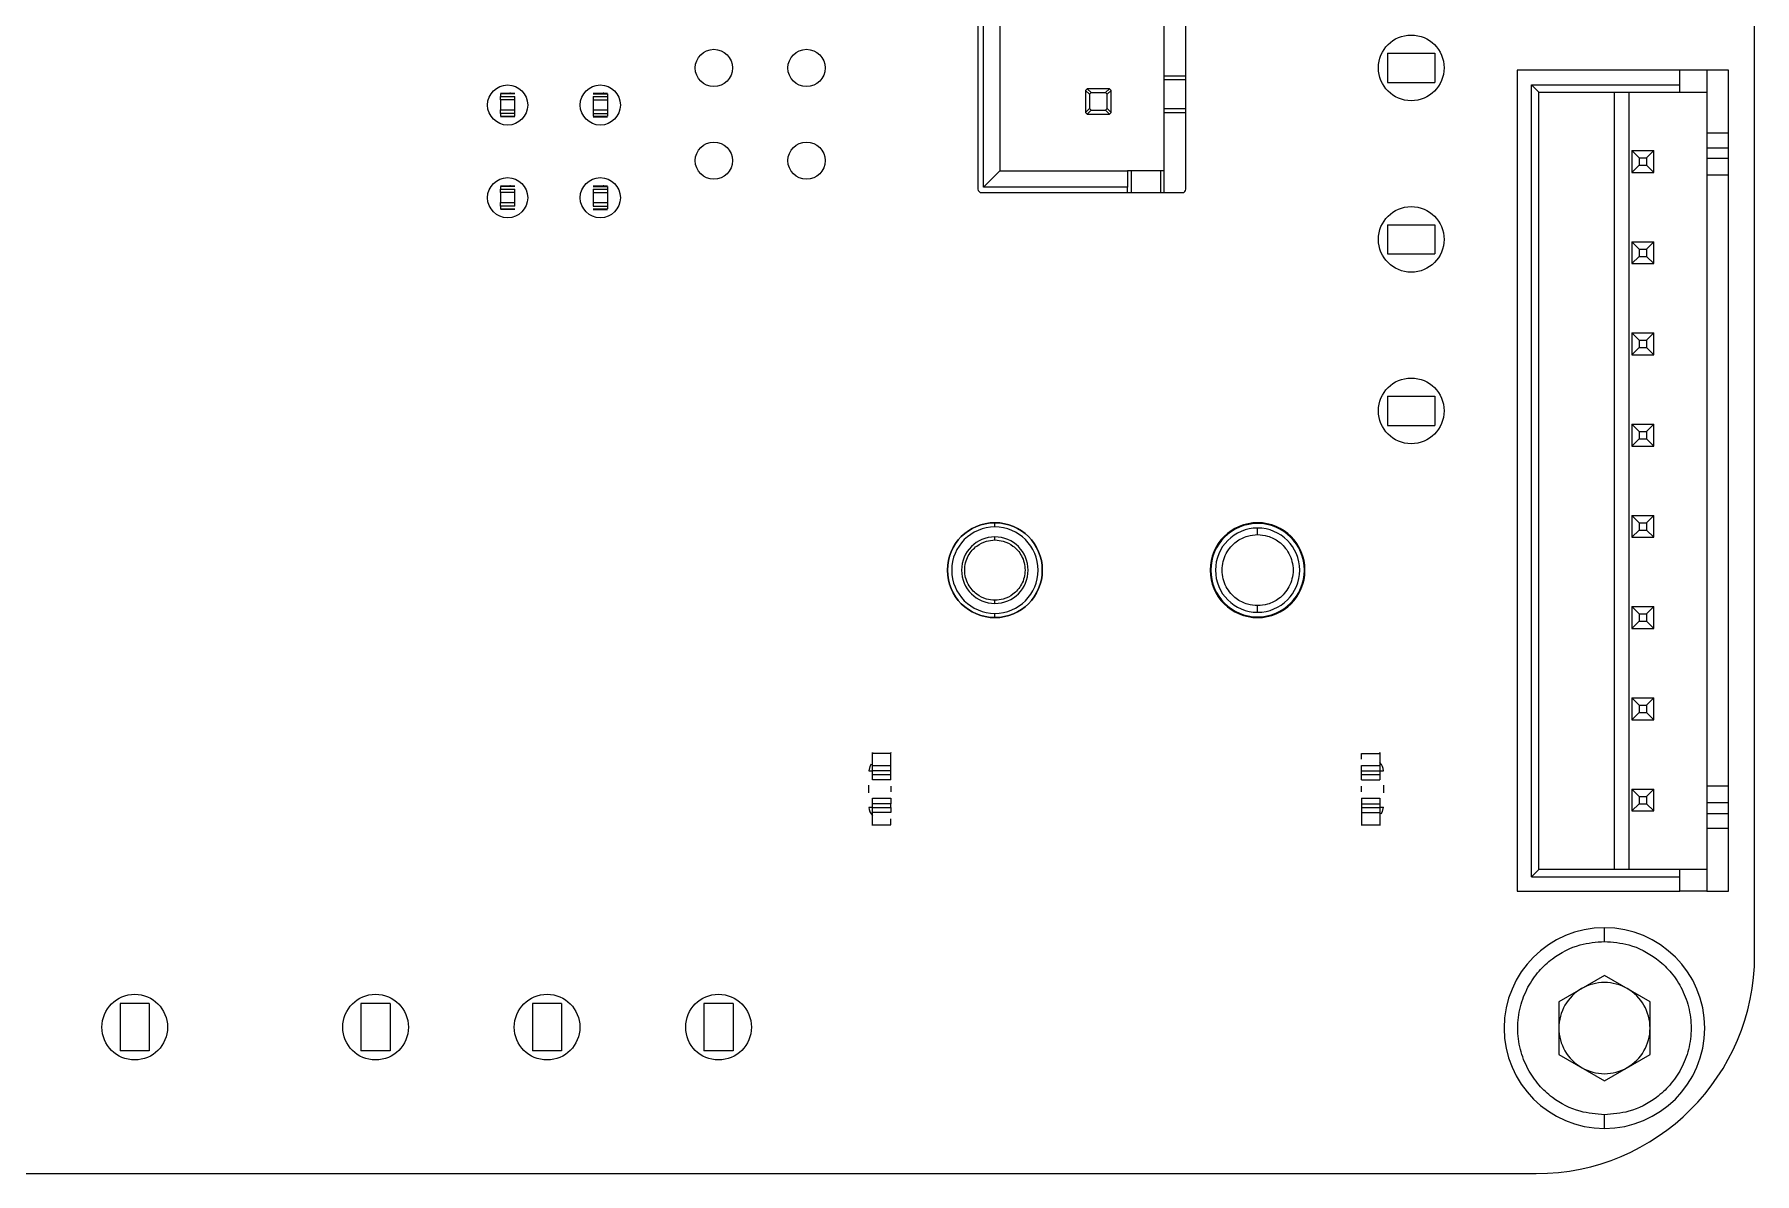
# Model space of a CAD drawing. Header units: millimetres. Extents: x -529 to 1738, y -425 to 849.
# Drawn here: x 212.48 to 236.06, y 743.36 to 758.97 of the extents above; entities that cross this region are included whole.
import ezdxf

# ---------------------------------------------------------------- set-up
doc = ezdxf.new("R2010")
doc.units = ezdxf.units.MM

msp = doc.modelspace()

# ---------------------------------------------------------------- linework, layer by layer
at = {"color": 7, "linetype": 'Continuous', "lineweight": 15}
for p, q in [((236.058, 746.357), (236.058, 790.357)), ((225.415, 763.005), (225.415, 756.855)), ((225.49, 756.88), (225.49, 762.98)), ((225.715, 762.755), (225.715, 757.105)), ((227.965, 758.405), (227.965, 761.455)), ((228.265, 758.405), (228.265, 761.455)), ((231.028, 758.715), (231.678, 758.715)), ((231.028, 758.715), (231.028, 758.315)), ((231.678, 758.715), (231.678, 758.315)), ((227.965, 758.405), (228.265, 758.405)), ((227.965, 758.355), (227.965, 758.405)), ((228.265, 758.355), (228.265, 758.405)), ((232.803, 758.482), (232.803, 747.232)), ((235.035, 758.482), (232.803, 758.482)), ((235.035, 758.282), (235.035, 758.482)), ((235.403, 758.482), (235.035, 758.482)), ((235.703, 758.482), (235.403, 758.482)), ((235.403, 758.482), (235.403, 757.621)), ((235.703, 757.621), (235.703, 758.482)), ((218.87, 758.169), (219.07, 758.169)), ((219.07, 758.161), (218.87, 758.161)), ((218.87, 758.161), (218.87, 758.124)), ((219.01, 758.169), (219.001, 758.169)), ((220.14, 758.169), (220.34, 758.169)), ((220.14, 758.161), (220.34, 758.161)), ((220.287, 758.169), (220.279, 758.169)), ((220.34, 758.161), (220.34, 758.124)), ((226.914, 758.23), (226.89, 758.206)), ((226.944, 758.153), (226.89, 758.206)), ((226.89, 758.206), (226.89, 758.205)), ((226.89, 758.205), (226.89, 757.905)), ((226.914, 758.23), (226.968, 758.177)), ((226.915, 758.23), (226.914, 758.23)), ((227.215, 758.23), (226.915, 758.23)), ((226.968, 758.177), (226.944, 758.153)), ((226.944, 758.153), (226.944, 757.958)), ((226.968, 758.177), (227.162, 758.177)), ((227.162, 758.177), (227.216, 758.23)), ((227.186, 758.153), (227.162, 758.177)), ((227.24, 758.206), (227.186, 758.153)), ((227.186, 757.958), (227.186, 758.153)), ((227.216, 758.23), (227.215, 758.23)), ((227.24, 758.206), (227.216, 758.23)), ((227.24, 758.205), (227.24, 758.206)), ((227.24, 757.905), (227.24, 758.205)), ((227.965, 758.355), (228.265, 758.355)), ((227.965, 757.955), (227.965, 758.355)), ((228.265, 757.955), (228.265, 758.355)), ((231.028, 758.315), (231.678, 758.315)), ((233.003, 747.432), (233.003, 758.282)), ((233.003, 758.282), (233.103, 758.182)), ((233.003, 758.282), (235.035, 758.282)), ((233.103, 747.532), (233.103, 758.182)), ((233.103, 758.182), (235.035, 758.182)), ((234.139, 747.532), (234.139, 758.182)), ((234.337, 758.182), (234.337, 747.532)), ((235.035, 758.182), (235.035, 758.282)), ((235.035, 758.182), (235.403, 758.182)), ((218.87, 758.124), (219.07, 758.124)), ((219.07, 758.075), (218.87, 758.075)), ((218.87, 758.075), (218.87, 757.938)), ((218.87, 757.938), (219.07, 757.938)), ((219.07, 757.938), (219.07, 758.075)), ((220.14, 758.124), (220.34, 758.124)), ((220.14, 758.075), (220.34, 758.075)), ((220.14, 758.075), (220.14, 757.938)), ((220.14, 757.938), (220.34, 757.938)), ((220.34, 758.075), (220.34, 757.938)), ((226.89, 757.904), (226.944, 757.958)), ((226.89, 757.905), (226.89, 757.904)), ((226.914, 757.88), (226.89, 757.904)), ((226.968, 757.934), (226.914, 757.88)), ((226.944, 757.958), (226.968, 757.934)), ((226.968, 757.934), (227.162, 757.934)), ((227.162, 757.934), (227.186, 757.958)), ((227.216, 757.88), (227.162, 757.934)), ((227.186, 757.958), (227.24, 757.904)), ((227.24, 757.904), (227.216, 757.88)), ((227.24, 757.904), (227.24, 757.905)), ((228.265, 757.955), (227.965, 757.955)), ((227.965, 757.905), (227.965, 757.955)), ((227.965, 756.805), (227.965, 757.905)), ((227.965, 757.905), (228.265, 757.905)), ((228.265, 757.905), (228.265, 757.955)), ((228.265, 756.855), (228.265, 757.905)), ((219.07, 757.888), (218.87, 757.888)), ((218.87, 757.888), (218.87, 757.852)), ((218.87, 757.852), (219.07, 757.852)), ((219.07, 757.844), (218.87, 757.844)), ((219.07, 757.852), (219.07, 757.888)), ((220.14, 757.888), (220.34, 757.888)), ((220.14, 757.888), (220.14, 757.852)), ((220.14, 757.852), (220.34, 757.852)), ((220.14, 757.844), (220.34, 757.844)), ((220.34, 757.888), (220.34, 757.852)), ((226.914, 757.88), (226.915, 757.88)), ((226.915, 757.88), (227.215, 757.88)), ((227.215, 757.88), (227.216, 757.88)), ((235.703, 757.621), (235.403, 757.621)), ((235.403, 757.621), (235.403, 757.421)), ((235.703, 757.421), (235.703, 757.621)), ((234.378, 757.382), (234.478, 757.282)), ((234.378, 757.382), (234.378, 757.082)), ((234.378, 757.382), (234.678, 757.382)), ((234.478, 757.282), (234.478, 757.182)), ((234.478, 757.282), (234.578, 757.282)), ((234.578, 757.282), (234.678, 757.382)), ((234.578, 757.282), (234.578, 757.182)), ((234.678, 757.082), (234.678, 757.382)), ((235.403, 757.421), (235.703, 757.421)), ((235.403, 757.421), (235.403, 757.271)), ((235.703, 757.271), (235.403, 757.271)), ((235.403, 757.271), (235.403, 757.044)), ((235.703, 757.271), (235.703, 757.421)), ((235.703, 757.044), (235.703, 757.271)), ((225.715, 757.105), (225.49, 756.88)), ((225.715, 757.105), (227.465, 757.105)), ((227.465, 757.105), (227.465, 756.88)), ((227.515, 757.105), (227.465, 757.105)), ((227.515, 757.105), (227.515, 756.805)), ((227.915, 757.105), (227.515, 757.105)), ((227.915, 757.105), (227.915, 756.805)), ((227.965, 757.105), (227.915, 757.105)), ((234.478, 757.182), (234.378, 757.082)), ((234.378, 757.082), (234.678, 757.082)), ((234.478, 757.182), (234.578, 757.182)), ((234.578, 757.182), (234.678, 757.082)), ((235.703, 757.044), (235.403, 757.044)), ((235.403, 757.044), (235.403, 748.67)), ((235.703, 748.67), (235.703, 757.044)), ((218.87, 756.899), (219.07, 756.899)), ((219.07, 756.891), (218.87, 756.891)), ((218.87, 756.891), (218.87, 756.854)), ((218.87, 756.854), (219.07, 756.854)), ((218.87, 756.805), (218.87, 756.668)), ((219.07, 756.805), (218.87, 756.805)), ((219.01, 756.899), (219.001, 756.899)), ((219.07, 756.668), (219.07, 756.805)), ((220.14, 756.899), (220.34, 756.899)), ((220.14, 756.891), (220.34, 756.891)), ((220.14, 756.854), (220.34, 756.854)), ((220.14, 756.805), (220.34, 756.805)), ((220.14, 756.805), (220.14, 756.668)), ((220.287, 756.899), (220.279, 756.899)), ((220.34, 756.891), (220.34, 756.854)), ((220.34, 756.805), (220.34, 756.668)), ((225.465, 756.805), (227.465, 756.805)), ((227.465, 756.88), (225.49, 756.88)), ((227.465, 756.805), (227.465, 756.88)), ((227.465, 756.805), (227.515, 756.805)), ((227.515, 756.805), (227.915, 756.805)), ((227.915, 756.805), (227.965, 756.805)), ((227.965, 756.805), (228.215, 756.805)), ((218.87, 756.668), (219.07, 756.668)), ((219.07, 756.618), (218.87, 756.618)), ((218.87, 756.618), (218.87, 756.582)), ((218.87, 756.582), (219.07, 756.582)), ((219.07, 756.574), (218.87, 756.574)), ((220.14, 756.668), (220.34, 756.668)), ((220.14, 756.618), (220.34, 756.618)), ((220.14, 756.582), (220.34, 756.582)), ((220.14, 756.574), (220.34, 756.574)), ((220.34, 756.618), (220.34, 756.582)), ((231.028, 756.365), (231.678, 756.365)), ((231.028, 756.365), (231.028, 755.965)), ((231.678, 756.365), (231.678, 755.965)), ((234.378, 756.132), (234.478, 756.032)), ((234.378, 756.132), (234.378, 755.832)), ((234.378, 756.132), (234.678, 756.132)), ((234.478, 756.032), (234.578, 756.032)), ((234.478, 756.032), (234.478, 755.932)), ((234.578, 756.032), (234.678, 756.132)), ((234.578, 756.032), (234.578, 755.932)), ((234.678, 755.832), (234.678, 756.132)), ((231.028, 755.965), (231.678, 755.965)), ((234.478, 755.932), (234.378, 755.832)), ((234.378, 755.832), (234.678, 755.832)), ((234.478, 755.932), (234.578, 755.932)), ((234.578, 755.932), (234.678, 755.832)), ((234.378, 754.882), (234.478, 754.782)), ((234.378, 754.882), (234.378, 754.582)), ((234.378, 754.882), (234.678, 754.882)), ((234.578, 754.782), (234.678, 754.882)), ((234.678, 754.582), (234.678, 754.882)), ((234.478, 754.682), (234.378, 754.582)), ((234.478, 754.782), (234.578, 754.782)), ((234.478, 754.782), (234.478, 754.682)), ((234.478, 754.682), (234.578, 754.682)), ((234.578, 754.782), (234.578, 754.682)), ((234.578, 754.682), (234.678, 754.582)), ((234.378, 754.582), (234.678, 754.582)), ((231.028, 754.015), (231.678, 754.015)), ((231.028, 754.015), (231.028, 753.615)), ((231.678, 754.015), (231.678, 753.615)), ((231.028, 753.615), (231.678, 753.615)), ((234.378, 753.632), (234.678, 753.632)), ((234.378, 753.632), (234.478, 753.532)), ((234.378, 753.632), (234.378, 753.332)), ((234.478, 753.432), (234.378, 753.332)), ((234.478, 753.532), (234.578, 753.532)), ((234.478, 753.532), (234.478, 753.432)), ((234.478, 753.432), (234.578, 753.432)), ((234.578, 753.532), (234.678, 753.632)), ((234.578, 753.532), (234.578, 753.432)), ((234.578, 753.432), (234.678, 753.332)), ((234.678, 753.332), (234.678, 753.632)), ((234.378, 753.332), (234.678, 753.332)), ((229.031, 752.246), (229.247, 752.283)), ((234.378, 752.382), (234.678, 752.382)), ((234.378, 752.382), (234.478, 752.282)), ((234.378, 752.382), (234.378, 752.082)), ((234.478, 752.282), (234.578, 752.282)), ((234.478, 752.282), (234.478, 752.182)), ((234.578, 752.282), (234.678, 752.382)), ((234.578, 752.282), (234.578, 752.182)), ((234.678, 752.082), (234.678, 752.382)), ((234.478, 752.182), (234.378, 752.082)), ((234.378, 752.082), (234.678, 752.082)), ((234.478, 752.182), (234.578, 752.182)), ((234.578, 752.182), (234.678, 752.082)), ((234.378, 751.132), (234.478, 751.032)), ((234.378, 751.132), (234.378, 750.832)), ((234.378, 751.132), (234.678, 751.132)), ((234.578, 751.032), (234.678, 751.132)), ((234.678, 750.832), (234.678, 751.132)), ((234.478, 750.932), (234.378, 750.832)), ((234.378, 750.832), (234.678, 750.832)), ((234.478, 751.032), (234.478, 750.932)), ((234.478, 751.032), (234.578, 751.032)), ((234.478, 750.932), (234.578, 750.932)), ((234.578, 751.032), (234.578, 750.932)), ((234.578, 750.932), (234.678, 750.832)), ((234.378, 749.882), (234.478, 749.782)), ((234.378, 749.882), (234.378, 749.582)), ((234.378, 749.882), (234.678, 749.882)), ((234.478, 749.682), (234.378, 749.582)), ((234.478, 749.782), (234.478, 749.682)), ((234.478, 749.782), (234.578, 749.782)), ((234.478, 749.682), (234.578, 749.682)), ((234.578, 749.782), (234.678, 749.882)), ((234.578, 749.782), (234.578, 749.682)), ((234.578, 749.682), (234.678, 749.582)), ((234.678, 749.582), (234.678, 749.882)), ((234.378, 749.582), (234.678, 749.582)), ((224.222, 749.122), (223.972, 749.122)), ((223.972, 748.955), (223.972, 749.122)), ((223.972, 748.955), (224.222, 748.955)), ((224.222, 748.955), (224.222, 749.122)), ((230.672, 749.122), (230.922, 749.122)), ((230.672, 749.042), (230.672, 749.122)), ((230.672, 748.955), (230.922, 748.955)), ((230.922, 749.122), (230.922, 748.955)), ((223.922, 748.882), (223.972, 748.882)), ((224.222, 748.882), (223.972, 748.882)), ((223.972, 748.832), (223.972, 748.882)), ((223.972, 748.832), (224.222, 748.832)), ((224.222, 748.757), (223.972, 748.757)), ((224.222, 748.832), (224.222, 748.882)), ((230.672, 748.832), (230.672, 748.882)), ((230.672, 748.882), (230.922, 748.882)), ((230.672, 748.832), (230.922, 748.832)), ((230.672, 748.757), (230.922, 748.757)), ((230.922, 748.882), (230.922, 748.832)), ((230.922, 748.882), (230.972, 748.882)), ((223.922, 748.579), (223.922, 748.686)), ((223.972, 748.507), (224.222, 748.507)), ((224.222, 748.67), (224.222, 748.595)), ((230.672, 748.595), (230.672, 748.67)), ((230.672, 748.507), (230.922, 748.507)), ((230.972, 748.686), (230.972, 748.579)), ((234.378, 748.632), (234.478, 748.532)), ((234.378, 748.632), (234.378, 748.332)), ((234.378, 748.632), (234.678, 748.632)), ((234.478, 748.532), (234.478, 748.432)), ((234.478, 748.532), (234.578, 748.532)), ((234.578, 748.532), (234.678, 748.632)), ((234.578, 748.532), (234.578, 748.432)), ((234.678, 748.332), (234.678, 748.632)), ((235.703, 748.67), (235.403, 748.67)), ((235.403, 748.67), (235.403, 748.443)), ((235.703, 748.443), (235.703, 748.67)), ((223.972, 748.382), (223.922, 748.382)), ((224.222, 748.432), (223.972, 748.432)), ((223.972, 748.382), (223.972, 748.432)), ((223.972, 748.382), (224.222, 748.382)), ((224.222, 748.31), (223.972, 748.31)), ((223.972, 748.143), (223.972, 748.31)), ((224.222, 748.382), (224.222, 748.432)), ((230.672, 748.432), (230.672, 748.382)), ((230.672, 748.432), (230.922, 748.432)), ((230.672, 748.382), (230.922, 748.382)), ((230.672, 748.31), (230.922, 748.31)), ((230.672, 748.31), (230.672, 748.143)), ((230.922, 748.432), (230.922, 748.382)), ((230.972, 748.382), (230.922, 748.382)), ((230.922, 748.31), (230.922, 748.143)), ((234.478, 748.432), (234.378, 748.332)), ((234.378, 748.332), (234.678, 748.332)), ((234.478, 748.432), (234.578, 748.432)), ((234.578, 748.432), (234.678, 748.332)), ((235.703, 748.443), (235.403, 748.443)), ((235.403, 748.443), (235.403, 748.293)), ((235.703, 748.293), (235.403, 748.293)), ((235.403, 748.293), (235.403, 748.093)), ((235.703, 748.293), (235.703, 748.443)), ((235.703, 748.093), (235.703, 748.293)), ((223.972, 748.143), (224.222, 748.143)), ((224.222, 748.143), (224.222, 748.223)), ((230.672, 748.143), (230.922, 748.143)), ((235.703, 748.093), (235.403, 748.093)), ((235.403, 748.093), (235.403, 747.232)), ((235.703, 747.232), (235.703, 748.093)), ((233.003, 747.432), (233.103, 747.532)), ((235.035, 747.532), (233.103, 747.532)), ((235.035, 747.432), (235.035, 747.532)), ((235.403, 747.532), (235.035, 747.532)), ((233.003, 747.432), (235.035, 747.432)), ((235.035, 747.232), (235.035, 747.432)), ((232.803, 747.232), (235.035, 747.232)), ((235.403, 747.232), (235.035, 747.232)), ((235.403, 747.232), (235.703, 747.232)), ((234.001, 746.079), (233.376, 745.718)), ((234.626, 745.718), (234.001, 746.079)), ((214.059, 745.695), (213.659, 745.695)), ((213.659, 745.695), (213.659, 745.045)), ((214.059, 745.695), (214.059, 745.045)), ((216.96, 745.695), (216.96, 745.045)), ((217.36, 745.695), (216.96, 745.695)), ((217.36, 745.695), (217.36, 745.045)), ((219.71, 745.695), (219.31, 745.695)), ((219.31, 745.695), (219.31, 745.045)), ((219.71, 745.695), (219.71, 745.045)), ((222.06, 745.695), (221.66, 745.695)), ((221.66, 745.695), (221.66, 745.045)), ((222.06, 745.695), (222.06, 745.045)), ((233.376, 745.718), (233.376, 744.996)), ((234.626, 744.996), (234.626, 745.718)), ((214.059, 745.045), (213.659, 745.045)), ((217.36, 745.045), (216.96, 745.045)), ((219.71, 745.045), (219.31, 745.045)), ((222.06, 745.045), (221.66, 745.045)), ((233.376, 744.996), (234.001, 744.635)), ((234.001, 744.635), (234.626, 744.996)), ((193.065, 743.363), (233.065, 743.363))]:
    msp.add_line(p, q, dxfattribs=at)
at = {"color": 7, "linetype": 'Continuous', "lineweight": 15, "flags": 128}
for points in [[(229.357, 750.992), (229.247, 750.983), (229.224, 750.983)], [(223.953, 748.973), (223.934, 748.94), (223.922, 748.882)], [(230.941, 748.291), (230.961, 748.325), (230.972, 748.383)]]:
    msp.add_lwpolyline(points, dxfattribs=at)
at = {"color": 7, "linetype": 'Continuous', "lineweight": 15}
for centre, radius in [((231.353, 758.515), 0.45), ((221.796, 758.514), 0.255), ((223.066, 758.514), 0.255), ((218.97, 758.006), 0.275), ((220.24, 758.006), 0.275), ((221.796, 757.244), 0.255), ((223.066, 757.244), 0.255), ((218.97, 756.736), 0.275), ((220.24, 756.736), 0.275), ((231.353, 756.165), 0.45), ((231.353, 753.815), 0.45), ((225.647, 751.632), 0.65), ((213.859, 745.37), 0.45), ((217.16, 745.37), 0.45), ((219.51, 745.37), 0.45), ((221.86, 745.37), 0.45)]:
    msp.add_circle(centre, radius, dxfattribs=at)
for centre, radius, start, end in [((225.465, 756.855), 0.05, 180, 270), ((228.215, 756.855), 0.05, 270, 360), ((225.647, 751.632), 0.65, 90, 270), ((225.647, 751.632), 0.65, 270, 90), ((229.247, 751.632), 0.65, 90, 270), ((229.247, 751.632), 0.641, 90, 270), ((229.247, 751.632), 0.65, 270, 90), ((229.247, 751.632), 0.641, 270, 90), ((225.647, 751.632), 0.592, 90, 270), ((225.647, 751.632), 0.456, 90, 270), ((225.647, 751.632), 0.592, 270, 90), ((225.647, 751.632), 0.456, 270, 90), ((229.247, 751.632), 0.577, 90, 270), ((229.247, 751.632), 0.577, 270, 90), ((230.822, 748.883), 0.15, 0, 47.8958), ((224.072, 748.382), 0.15, 180, 227.9422), ((234.001, 745.357), 1.375, 90, 270), ((234.001, 745.357), 1.375, 270, 90), ((233.065, 746.357), 2.994, 270, 0), ((234.001, 745.357), 0.625, 120, 180), ((234.001, 745.357), 0.625, 60, 120), ((234.001, 745.357), 0.625, 360, 60), ((234.001, 745.357), 0.625, 180, 240), ((234.001, 745.357), 0.625, 300, 360), ((234.001, 745.357), 0.625, 240, 300)]:
    msp.add_arc(centre, radius, start, end, dxfattribs=at)
for points in [[(218.87, 758.075), (218.87, 758.081), (218.87, 758.093), (218.87, 758.109), (218.87, 758.12), (218.87, 758.123), (218.87, 758.124)], [(218.87, 757.888), (218.87, 757.89), (218.87, 757.893), (218.87, 757.904), (218.87, 757.92), (218.87, 757.932), (218.87, 757.938)], [(219.07, 758.075), (219.07, 758.081), (219.07, 758.093), (219.07, 758.109), (219.07, 758.12), (219.07, 758.123), (219.07, 758.124)], [(219.07, 757.888), (219.07, 757.89), (219.07, 757.893), (219.07, 757.904), (219.07, 757.92), (219.07, 757.932), (219.07, 757.938)], [(220.14, 758.124), (220.14, 758.123), (220.14, 758.12), (220.14, 758.109), (220.14, 758.093), (220.14, 758.081), (220.14, 758.075)], [(220.14, 757.938), (220.14, 757.932), (220.14, 757.92), (220.14, 757.904), (220.14, 757.893), (220.14, 757.89), (220.14, 757.888)], [(220.34, 758.124), (220.34, 758.123), (220.34, 758.12), (220.34, 758.109), (220.34, 758.093), (220.34, 758.081), (220.34, 758.075)], [(220.34, 757.938), (220.34, 757.932), (220.34, 757.92), (220.34, 757.904), (220.34, 757.893), (220.34, 757.89), (220.34, 757.888)], [(218.87, 756.805), (218.87, 756.811), (218.87, 756.823), (218.87, 756.839), (218.87, 756.85), (218.87, 756.853), (218.87, 756.854)], [(219.07, 756.805), (219.07, 756.811), (219.07, 756.823), (219.07, 756.839), (219.07, 756.85), (219.07, 756.853), (219.07, 756.854)], [(220.14, 756.854), (220.14, 756.853), (220.14, 756.85), (220.14, 756.839), (220.14, 756.823), (220.14, 756.811), (220.14, 756.805)], [(220.34, 756.854), (220.34, 756.853), (220.34, 756.85), (220.34, 756.839), (220.34, 756.823), (220.34, 756.811), (220.34, 756.805)], [(218.87, 756.618), (218.87, 756.62), (218.87, 756.623), (218.87, 756.634), (218.87, 756.65), (218.87, 756.662), (218.87, 756.668)], [(219.07, 756.618), (219.07, 756.62), (219.07, 756.623), (219.07, 756.634), (219.07, 756.65), (219.07, 756.662), (219.07, 756.668)], [(220.14, 756.668), (220.14, 756.662), (220.14, 756.65), (220.14, 756.634), (220.14, 756.623), (220.14, 756.62), (220.14, 756.618)], [(220.34, 756.668), (220.34, 756.662), (220.34, 756.65), (220.34, 756.634), (220.34, 756.623), (220.34, 756.62), (220.34, 756.618)], [(223.972, 749.122), (223.972, 749.126), (223.972, 749.135), (223.972, 749.131), (223.972, 749.13)], [(223.972, 748.882), (223.972, 748.891), (223.972, 748.907), (223.972, 748.929), (223.972, 748.946), (223.972, 748.952), (223.972, 748.955)], [(224.222, 749.122), (224.222, 749.126), (224.222, 749.135), (224.222, 749.131), (224.222, 749.13)], [(224.222, 748.882), (224.222, 748.891), (224.222, 748.907), (224.222, 748.929), (224.222, 748.946), (224.222, 748.952), (224.222, 748.955)], [(230.672, 748.882), (230.672, 748.891), (230.672, 748.907), (230.672, 748.929), (230.672, 748.946), (230.672, 748.952), (230.672, 748.955)], [(230.922, 749.13), (230.922, 749.131), (230.922, 749.135), (230.922, 749.126), (230.922, 749.122)], [(230.922, 748.955), (230.922, 748.952), (230.922, 748.946), (230.922, 748.929), (230.922, 748.907), (230.922, 748.891), (230.922, 748.882)], [(223.972, 748.757), (223.972, 748.759), (223.972, 748.761), (223.972, 748.778), (223.972, 748.803), (223.972, 748.823), (223.972, 748.832)], [(224.222, 748.757), (224.222, 748.759), (224.222, 748.761), (224.222, 748.778), (224.222, 748.803), (224.222, 748.823), (224.222, 748.832)], [(230.672, 748.757), (230.672, 748.759), (230.672, 748.761), (230.672, 748.778), (230.672, 748.803), (230.672, 748.823), (230.672, 748.832)], [(230.922, 748.832), (230.922, 748.823), (230.922, 748.803), (230.922, 748.778), (230.922, 748.761), (230.922, 748.759), (230.922, 748.757)], [(223.972, 748.432), (223.972, 748.442), (223.972, 748.462), (223.972, 748.487), (223.972, 748.504), (223.972, 748.506), (223.972, 748.507)], [(224.222, 748.507), (224.222, 748.506), (224.222, 748.504), (224.222, 748.487), (224.222, 748.462), (224.222, 748.442), (224.222, 748.432)], [(230.672, 748.507), (230.672, 748.506), (230.672, 748.504), (230.672, 748.487), (230.672, 748.462), (230.672, 748.442), (230.672, 748.432)], [(230.922, 748.507), (230.922, 748.506), (230.922, 748.504), (230.922, 748.487), (230.922, 748.462), (230.922, 748.442), (230.922, 748.432)], [(223.972, 748.31), (223.972, 748.313), (223.972, 748.319), (223.972, 748.336), (223.972, 748.358), (223.972, 748.374), (223.972, 748.382)], [(224.222, 748.382), (224.222, 748.374), (224.222, 748.358), (224.222, 748.336), (224.222, 748.319), (224.222, 748.313), (224.222, 748.31)], [(230.672, 748.382), (230.672, 748.374), (230.672, 748.358), (230.672, 748.336), (230.672, 748.319), (230.672, 748.313), (230.672, 748.31)], [(230.922, 748.382), (230.922, 748.374), (230.922, 748.358), (230.922, 748.336), (230.922, 748.319), (230.922, 748.313), (230.922, 748.31)], [(223.972, 748.135), (223.972, 748.134), (223.972, 748.13), (223.972, 748.139), (223.972, 748.143)], [(230.672, 748.143), (230.672, 748.139), (230.672, 748.13), (230.672, 748.134), (230.672, 748.135)], [(230.922, 748.143), (230.922, 748.139), (230.922, 748.13), (230.922, 748.134), (230.922, 748.135)]]:
    msp.add_open_spline(points, degree=3, dxfattribs=at)
for points, knots in [([(225.647, 752.225), (225.647, 752.234), (225.647, 752.252), (225.647, 752.27), (225.647, 752.281), (225.647, 752.282), (225.647, 752.282)], [0, 0, 0, 0, 0.274981, 0.561229, 0.785019, 1, 1, 1, 1]), ([(229.247, 752.273), (229.247, 752.276), (229.247, 752.281), (229.247, 752.282), (229.247, 752.282)], [0, 0, 0, 0, 0.56, 1, 1, 1, 1]), ([(225.647, 751.219), (225.608, 751.222), (225.52, 751.23), (225.412, 751.286), (225.332, 751.36), (225.278, 751.438), (225.242, 751.531), (225.23, 751.632), (225.242, 751.734), (225.278, 751.827), (225.332, 751.905), (225.412, 751.979), (225.52, 752.035), (225.608, 752.043), (225.647, 752.046)], [0, 0, 0, 0, 0.090318, 0.204563, 0.27142, 0.343936, 0.420786, 0.5, 0.579214, 0.656064, 0.72858, 0.795437, 0.909682, 1, 1, 1, 1]), ([(225.647, 752.046), (225.647, 752.054), (225.647, 752.069), (225.647, 752.082), (225.647, 752.088)], [0, 0, 0, 0, 0.56, 1, 1, 1, 1]), ([(225.647, 752.046), (225.686, 752.043), (225.775, 752.035), (225.882, 751.979), (225.963, 751.905), (226.016, 751.827), (226.052, 751.734), (226.065, 751.632), (226.052, 751.531), (226.016, 751.438), (225.963, 751.36), (225.882, 751.286), (225.775, 751.23), (225.686, 751.222), (225.647, 751.219)], [0, 0, 0, 0, 0.090318, 0.204563, 0.27142, 0.343936, 0.420786, 0.5, 0.579214, 0.656064, 0.72858, 0.795437, 0.909682, 1, 1, 1, 1]), ([(229.247, 751.146), (229.201, 751.15), (229.097, 751.159), (228.971, 751.224), (228.876, 751.312), (228.813, 751.403), (228.771, 751.513), (228.756, 751.632), (228.771, 751.752), (228.813, 751.861), (228.876, 751.953), (228.971, 752.04), (229.097, 752.106), (229.201, 752.115), (229.247, 752.119)], [0, 0, 0, 0, 0.090318, 0.204563, 0.27142, 0.343936, 0.420786, 0.5, 0.579214, 0.656064, 0.72858, 0.795437, 0.909682, 1, 1, 1, 1]), ([(229.247, 752.119), (229.247, 752.129), (229.247, 752.15), (229.247, 752.177), (229.247, 752.197), (229.247, 752.205), (229.247, 752.209)], [0, 0, 0, 0, 0.274981, 0.561229, 0.785019, 1, 1, 1, 1]), ([(229.247, 752.119), (229.293, 752.115), (229.397, 752.106), (229.524, 752.04), (229.618, 751.953), (229.681, 751.861), (229.724, 751.752), (229.739, 751.632), (229.724, 751.513), (229.681, 751.403), (229.618, 751.312), (229.524, 751.224), (229.397, 751.159), (229.293, 751.15), (229.247, 751.146)], [0, 0, 0, 0, 0.090318, 0.204563, 0.27142, 0.343936, 0.420786, 0.5, 0.579214, 0.656064, 0.72858, 0.795437, 0.909682, 1, 1, 1, 1]), ([(225.647, 751.177), (225.647, 751.184), (225.647, 751.198), (225.647, 751.213), (225.647, 751.219)], [0, 0, 0, 0, 0.56, 1, 1, 1, 1]), ([(229.247, 751.056), (229.247, 751.061), (229.247, 751.072), (229.247, 751.096), (229.247, 751.121), (229.247, 751.138), (229.247, 751.146)], [0, 0, 0, 0, 0.2749808, 0.5612292, 0.7850191, 1, 1, 1, 1]), ([(225.647, 750.982), (225.647, 750.983), (225.647, 750.985), (225.647, 751), (225.647, 751.019), (225.647, 751.033), (225.647, 751.04)], [0, 0, 0, 0, 0.274981, 0.561229, 0.785019, 1, 1, 1, 1]), ([(229.247, 750.982), (229.247, 750.983), (229.247, 750.984), (229.247, 750.989), (229.247, 750.992)], [0, 0, 0, 0, 0.56, 1, 1, 1, 1]), ([(234.001, 746.544), (234.001, 746.571), (234.001, 746.626), (234.001, 746.689), (234.001, 746.726), (234.001, 746.73), (234.001, 746.732)], [0, 0, 0, 0, 0.270261, 0.562429, 0.789736, 1, 1, 1, 1]), ([(234.001, 744.169), (233.888, 744.179), (233.634, 744.2), (233.326, 744.361), (233.094, 744.575), (232.941, 744.798), (232.837, 745.065), (232.801, 745.357), (232.837, 745.649), (232.941, 745.916), (233.094, 746.139), (233.326, 746.353), (233.634, 746.514), (233.888, 746.535), (234.001, 746.544)], [0, 0, 0, 0, 0.090318, 0.204563, 0.27142, 0.343936, 0.420786, 0.5, 0.579214, 0.656064, 0.72858, 0.795437, 0.909682, 1, 1, 1, 1]), ([(234.001, 746.544), (234.113, 746.535), (234.367, 746.514), (234.675, 746.353), (234.907, 746.139), (235.061, 745.916), (235.164, 745.649), (235.201, 745.357), (235.164, 745.065), (235.061, 744.798), (234.907, 744.575), (234.675, 744.361), (234.367, 744.2), (234.113, 744.179), (234.001, 744.169)], [0, 0, 0, 0, 0.090318, 0.204563, 0.27142, 0.343936, 0.420786, 0.5, 0.579214, 0.656064, 0.72858, 0.795437, 0.909682, 1, 1, 1, 1]), ([(234.001, 743.982), (234.001, 743.985), (234.001, 743.992), (234.001, 744.043), (234.001, 744.106), (234.001, 744.149), (234.001, 744.169)], [0, 0, 0, 0, 0.270261, 0.562429, 0.789736, 1, 1, 1, 1])]:
    msp.add_open_spline(points, degree=3, knots=knots, dxfattribs=at)

doc.saveas('drawing.dxf')
